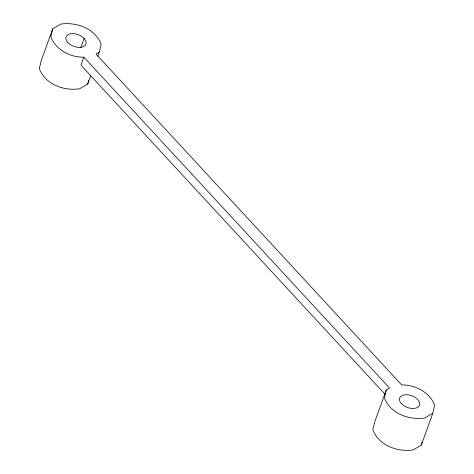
<?xml version="1.0" encoding="UTF-8"?>
<svg xmlns="http://www.w3.org/2000/svg" width="474" height="474" viewBox="0 0 474 474"><rect width="100%" height="100%" fill="white"/><g stroke="black" fill="none" stroke-linecap="round" stroke-linejoin="round"><path stroke-width="0.71" d="M52.709 28.878L50.837 36.782C55.624 49.817 70.478 57.508 83.845 57.153L389.527 388.07L386.286 389.984L374.738 421.872L372.866 429.776C378.791 445.477 397.49 452.249 413.18 449.909L421.291 445.122L432.833 413.233L434.705 405.329C429.918 392.294 415.064 384.604 401.703 384.959L96.015 54.048L99.262 52.128L101.134 44.224C95.209 28.523 76.51 21.751 60.82 24.091L52.709 28.878L41.167 60.767L39.295 68.671C45.214 84.378 63.919 91.144 79.602 88.804L87.714 84.017L90.73 75.698M87.714 84.017L88.567 80.426M386.286 389.984L384.408 397.887C390.333 413.589 409.032 420.361 424.722 418.021L432.833 413.233M421.291 445.122L421.973 442.248M80.835 47.447L84.099 38.435M83.845 57.153L80.959 65.128L385.137 394.409M97.751 56.288L99.262 52.128M67.871 42.577A10.535 6.251 19.9 0 0 85.296 45.154A10.535 6.251 19.9 0 0 74.791 33.784A10.535 6.251 19.9 0 0 67.871 42.577M401.442 403.682A10.535 6.251 19.9 0 0 418.868 406.259A10.535 6.251 19.9 0 0 408.363 394.883A10.535 6.251 19.9 0 0 401.442 403.682"/></g></svg>
